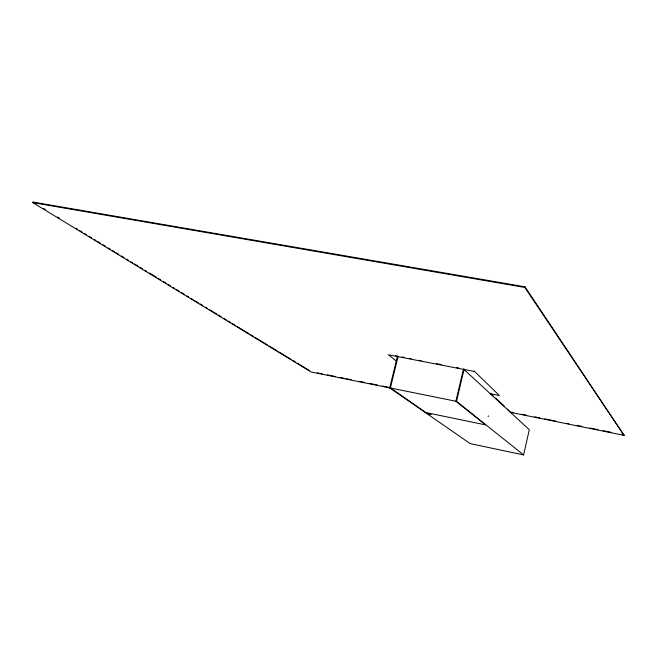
<?xml version="1.0" encoding="UTF-8"?>
<svg xmlns="http://www.w3.org/2000/svg" width="657" height="657" viewBox="0 0 657 657"><rect width="100%" height="100%" fill="white"/><g stroke="black" fill="none" stroke-linecap="round" stroke-linejoin="round"><path stroke-width="0.99" d="M507.574 409.204L510.481 412.35L624.068 435.353L524.984 286.805L33.022 202.069L32.85 202.635L311.106 371.985L391.194 388.197M397.386 356.521L389.724 387.852L470.174 443.615L523.604 454.931L529.287 429.711L464.023 369.48M624.068 435.353L524.828 287.462L524.984 286.805M493.366 396.064L490.377 393.297L490.278 393.715L499.402 395.53L474.05 370.959M523.604 454.931L456.508 401.378L464.129 369.037L463.505 368.914L455.892 401.205L485.63 424.907L425.851 412.555M398.15 356.209L390.389 387.942L427.6 413.77L431.091 414.493L429.358 413.278M488.126 416.71L488.365 415.848M32.85 202.635L524.828 287.462M395.489 355.692L397.493 356.086M402.174 356.989L404.186 357.383M409.212 358.361L411.225 358.747M419.265 360.315L421.277 360.701M436.363 363.633L441.389 364.61M456.467 367.542L458.479 367.936M473.952 371.41L388.353 354.764L396.417 361.038M317.208 372.839L322.209 373.849M327.219 374.86L335.226 376.486M340.227 377.496L344.235 378.309M346.239 378.711L351.24 379.721M359.248 381.347L364.257 382.358M369.259 383.368L377.266 384.994M382.275 386.004L390.283 387.63M511.573 412.169L513.585 412.58M521.625 414.206L526.651 415.224M534.691 416.85L539.717 417.868M544.743 418.887L555.797 421.121M566.86 423.363L568.863 423.765M576.912 425.391L581.938 426.409M589.978 428.036L598.018 429.67M603.044 430.68L611.084 432.314M622.138 434.548L624.15 434.959M389.724 387.852L456.508 401.378M33.022 202.069L34.772 203.136M43.518 208.466L45.267 209.534M57.512 216.999L59.261 218.067M75.884 228.193L77.633 229.26M79.382 230.328L82.01 231.929M84.63 233.522L86.379 234.59M89.007 236.192L91.627 237.793M94.255 239.394L96.004 240.454M97.753 241.521L100.381 243.123M103.001 244.724L105.629 246.326M108.249 247.919L109.998 248.987M112.626 250.588L114.375 251.656M116.125 252.723L118.745 254.316M121.373 255.918L124.001 257.519M126.62 259.121L128.37 260.188M130.998 261.782L132.747 262.849M134.496 263.917L137.995 266.052M139.744 267.12L142.364 268.713M144.992 270.314L146.741 271.382M149.369 272.983L156.366 277.246M158.115 278.313L160.735 279.915M163.363 281.516L165.983 283.11M167.732 284.177L170.36 285.779M172.988 287.38L174.737 288.448M176.487 289.507L179.106 291.108M181.734 292.71L184.354 294.311M186.982 295.913L188.731 296.972M191.351 298.574L193.101 299.641M194.85 300.709L198.357 302.844M200.106 303.904L202.726 305.505M205.354 307.106L207.103 308.174M209.723 309.776L216.72 314.038M218.469 315.105L221.097 316.707M223.725 318.3L226.345 319.902M228.094 320.969L230.722 322.571M232.471 323.638L235.091 325.231M236.84 326.299L249.093 333.764M250.843 334.832L253.462 336.433M255.212 337.501L267.456 344.966M269.206 346.025L277.082 350.83M278.831 351.897L291.076 359.354M292.825 360.422L295.453 362.023M297.202 363.091L309.447 370.556M495.608 398.142L504.584 406.437"/></g></svg>
